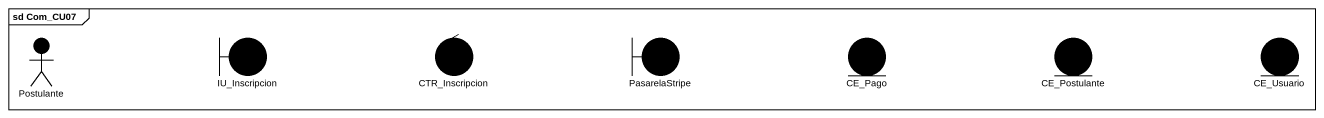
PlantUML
@startuml
mainframe sd Com_CU07
actor Postulante #000000
boundary IU_Inscripcion #000000
control CTR_Inscripcion #000000
boundary PasarelaStripe #000000
entity CE_Pago #000000
entity CE_Postulante #000000
entity CE_Usuario #000000
@enduml
